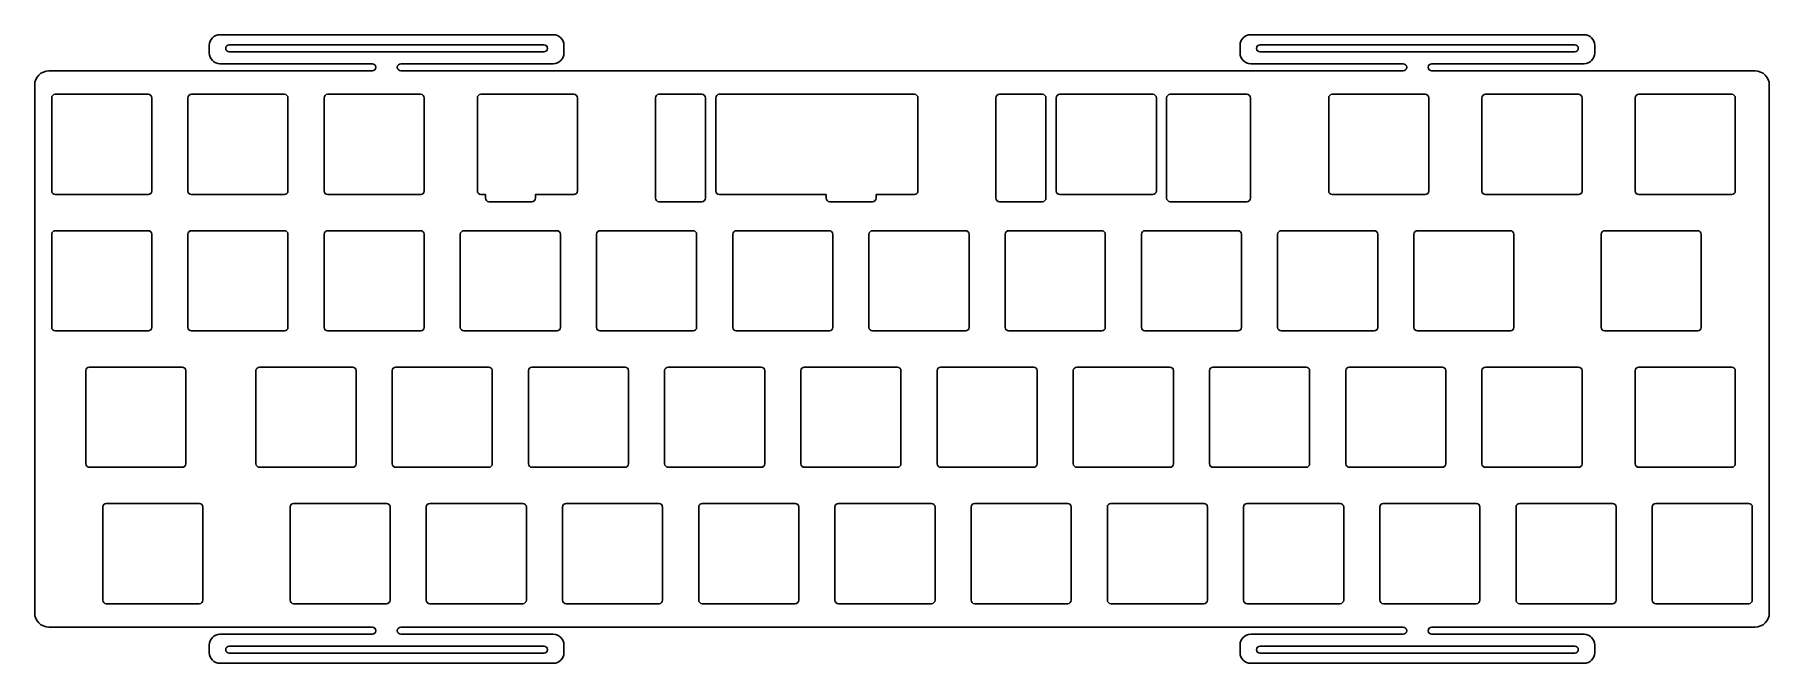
# Model space of a CAD drawing. Header units: millimetres. Extents: x -243 to 0, y -6 to 82.
import ezdxf

# ---------------------------------------------------------------- set-up
doc = ezdxf.new("R2010")
doc.units = ezdxf.units.MM
doc.layers.get('0').update_dxf_attribs({"linetype": 'CONTINUOUS'})

msp = doc.modelspace()

# ---------------------------------------------------------------- linework, layer by layer
for points in [[(-24.561, 80.5, 0.414213562), (-26.061, 82), (-72.661, 82, 0.414213562), (-74.161, 80.5), (-74.161, 79.45, 0.414213562), (-72.661, 77.95), (-51.361, 77.95, -1), (-51.361, 76.95), (-191.5265, 76.95, -1), (-191.5265, 77.95), (-170.2265, 77.95, 0.414213562), (-168.7265, 79.45), (-168.7265, 80.5, 0.414213562), (-170.2265, 82), (-216.8265, 82, 0.414213562), (-218.3265, 80.5), (-218.3265, 79.45, 0.414213562), (-216.8265, 77.95), (-195.5265, 77.95, -1), (-195.5265, 76.95), (-240.7375, 76.95, 0.414213562), (-242.7375, 74.95), (-242.7375, 1.25, 0.414213562), (-240.7375, -0.75), (-195.5265, -0.75, -1), (-195.5265, -1.75), (-216.8265, -1.75, 0.414213562), (-218.3265, -3.25), (-218.3265, -4.3, 0.414213562), (-216.8265, -5.8), (-170.2265, -5.8, 0.414213562), (-168.7265, -4.3), (-168.7265, -3.25, 0.414213562), (-170.2265, -1.75), (-191.5265, -1.75, -1), (-191.5265, -0.75), (-51.361, -0.75, -1), (-51.361, -1.75), (-72.661, -1.75, 0.414213562), (-74.161, -3.25), (-74.161, -4.3, 0.414213562), (-72.661, -5.8), (-26.061, -5.8, 0.414213562), (-24.561, -4.3), (-24.561, -3.25, 0.414213562), (-26.061, -1.75), (-47.361, -1.75, -1), (-47.361, -0.75), (-2.15, -0.75, 0.414213562), (-0.15, 1.25), (-0.15, 74.95, 0.414213562), (-2.15, 76.95), (-47.361, 76.95, -1), (-47.361, 77.95), (-26.061, 77.95, 0.414213562), (-24.561, 79.45)], [(-171.5265, 80.6, -1), (-171.5265, 79.6), (-215.5265, 79.6, -1), (-215.5265, 80.6)], [(-27.361, 80.6, -1), (-27.361, 79.6), (-71.361, 79.6, -1), (-71.361, 80.6)], [(-240.3625, 60.175, 0.414213562), (-239.8625, 59.675), (-226.8625, 59.675, 0.414213562), (-226.3625, 60.175), (-226.3625, 73.175, 0.414213562), (-226.8625, 73.675), (-239.8625, 73.675, 0.414213562), (-240.3625, 73.175)], [(-207.8125, 59.675, 0.414213562), (-207.3125, 60.175), (-207.3125, 73.175, 0.414213562), (-207.8125, 73.675), (-220.8125, 73.675, 0.414213562), (-221.3125, 73.175), (-221.3125, 60.175, 0.414213562), (-220.8125, 59.675)], [(-188.2625, 73.175, 0.414213562), (-188.7625, 73.675), (-201.7625, 73.675, 0.414213562), (-202.2625, 73.175), (-202.2625, 60.175, 0.414213562), (-201.7625, 59.675), (-188.7625, 59.675, 0.414213562), (-188.2625, 60.175)], [(-179.20625, 58.675), (-173.20625, 58.675, 0.414213562), (-172.70625, 59.175), (-172.70625, 59.675), (-167.33125, 59.675, 0.414213562), (-166.83125, 60.175), (-166.83125, 73.175, 0.414213562), (-167.33125, 73.675), (-173.20625, 73.675), (-179.20625, 73.675), (-180.33125, 73.675, 0.414213562), (-180.83125, 73.175), (-180.83125, 60.175, 0.414213562), (-180.33125, 59.675), (-179.70625, 59.675), (-179.70625, 59.175, 0.414213562)], [(-148.93175, 59.175), (-148.93175, 73.175, 0.414213562), (-149.43175, 73.675), (-155.43175, 73.675, 0.414213562), (-155.93175, 73.175), (-155.93175, 59.175, 0.414213562), (-155.43175, 58.675), (-149.43175, 58.675, 0.414213562)], [(-125.05575, 59.675), (-119.70625, 59.675, 0.414213562), (-119.20625, 60.175), (-119.20625, 73.175, 0.414213562), (-119.70625, 73.675), (-125.55575, 73.675), (-131.55575, 73.675), (-133.99375, 73.675), (-146.99375, 73.675, 0.414213562), (-147.49375, 73.175), (-147.49375, 60.175, 0.414213562), (-146.99375, 59.675), (-133.99375, 59.675), (-132.05575, 59.675), (-132.05575, 59.175, 0.414213562), (-131.55575, 58.675), (-125.55575, 58.675, 0.414213562), (-125.05575, 59.175)], [(-101.30675, 73.175, 0.414213562), (-101.80675, 73.675), (-107.80675, 73.675, 0.414213562), (-108.30675, 73.175), (-108.30675, 59.175, 0.414213562), (-107.80675, 58.675), (-101.80675, 58.675, 0.414213562), (-101.30675, 59.175)], [(-99.86875, 60.175, 0.414213562), (-99.36875, 59.675), (-86.36875, 59.675, 0.414213562), (-85.86875, 60.175), (-85.86875, 73.175, 0.414213562), (-86.36875, 73.675), (-99.36875, 73.675, 0.414213562), (-99.86875, 73.175)], [(-77.93075, 58.675), (-73.20625, 58.675, 0.414213562), (-72.70625, 59.175), (-72.70625, 73.175, 0.414213562), (-73.20625, 73.675), (-77.93075, 73.675), (-79.20625, 73.675), (-83.93075, 73.675, 0.414213562), (-84.43075, 73.175), (-84.43075, 59.175, 0.414213562), (-83.93075, 58.675), (-79.20625, 58.675)], [(-61.26875, 59.675), (-48.26875, 59.675, 0.414213562), (-47.76875, 60.175), (-47.76875, 73.175, 0.414213562), (-48.26875, 73.675), (-61.26875, 73.675, 0.414213562), (-61.76875, 73.175), (-61.76875, 60.175, 0.414213562)], [(-40.3375, 73.175), (-40.3375, 60.175, 0.414213562), (-39.8375, 59.675), (-26.8375, 59.675, 0.414213562), (-26.3375, 60.175), (-26.3375, 73.175, 0.414213562), (-26.8375, 73.675), (-39.8375, 73.675, 0.414213562)], [(-18.40625, 73.675, 0.414213562), (-18.90625, 73.175), (-18.90625, 60.175, 0.414213562), (-18.40625, 59.675), (-5.40625, 59.675, 0.414213562), (-4.90625, 60.175), (-4.90625, 73.175, 0.414213562), (-5.40625, 73.675)], [(-226.3625, 54.125, 0.414213562), (-226.8625, 54.625), (-239.8625, 54.625, 0.414213562), (-240.3625, 54.125), (-240.3625, 41.125, 0.414213562), (-239.8625, 40.625), (-226.8625, 40.625, 0.414213562), (-226.3625, 41.125)], [(-221.3125, 54.125), (-221.3125, 41.125, 0.414213562), (-220.8125, 40.625), (-207.8125, 40.625, 0.414213562), (-207.3125, 41.125), (-207.3125, 54.125, 0.414213562), (-207.8125, 54.625), (-220.8125, 54.625, 0.414213562)], [(-201.7625, 54.625, 0.414213562), (-202.2625, 54.125), (-202.2625, 41.125, 0.414213562), (-201.7625, 40.625), (-188.7625, 40.625, 0.414213562), (-188.2625, 41.125), (-188.2625, 54.125, 0.414213562), (-188.7625, 54.625)], [(-169.7125, 54.625), (-182.7125, 54.625, 0.414213562), (-183.2125, 54.125), (-183.2125, 41.125, 0.414213562), (-182.7125, 40.625), (-169.7125, 40.625, 0.414213562), (-169.2125, 41.125), (-169.2125, 54.125, 0.414213562)], [(-150.1625, 54.125, 0.414213562), (-150.6625, 54.625), (-163.6625, 54.625, 0.414213562), (-164.1625, 54.125), (-164.1625, 41.125, 0.414213562), (-163.6625, 40.625), (-150.6625, 40.625, 0.414213562), (-150.1625, 41.125)], [(-145.1125, 54.125), (-145.1125, 41.125, 0.414213562), (-144.6125, 40.625), (-131.6125, 40.625, 0.414213562), (-131.1125, 41.125), (-131.1125, 54.125, 0.414213562), (-131.6125, 54.625), (-144.6125, 54.625, 0.414213562)], [(-112.0625, 54.125, 0.414213562), (-112.5625, 54.625), (-125.5625, 54.625, 0.414213562), (-126.0625, 54.125), (-126.0625, 41.125, 0.414213562), (-125.5625, 40.625), (-112.5625, 40.625, 0.414213562), (-112.0625, 41.125)], [(-93.5125, 54.625), (-106.5125, 54.625, 0.414213562), (-107.0125, 54.125), (-107.0125, 41.125, 0.414213562), (-106.5125, 40.625), (-93.5125, 40.625, 0.414213562), (-93.0125, 41.125), (-93.0125, 54.125, 0.414213562)], [(-73.9625, 41.125), (-73.9625, 54.125, 0.414213562), (-74.4625, 54.625), (-87.4625, 54.625, 0.414213562), (-87.9625, 54.125), (-87.9625, 41.125, 0.414213562), (-87.4625, 40.625), (-74.4625, 40.625, 0.414213562)], [(-68.9125, 54.125), (-68.9125, 41.125, 0.414213562), (-68.4125, 40.625), (-55.4125, 40.625, 0.414213562), (-54.9125, 41.125), (-54.9125, 54.125, 0.414213562), (-55.4125, 54.625), (-68.4125, 54.625, 0.414213562)], [(-49.3625, 54.625, 0.414213562), (-49.8625, 54.125), (-49.8625, 41.125, 0.414213562), (-49.3625, 40.625), (-36.3625, 40.625, 0.414213562), (-35.8625, 41.125), (-35.8625, 54.125, 0.414213562), (-36.3625, 54.625)], [(-10.16875, 40.625, 0.414213562), (-9.66875, 41.125), (-9.66875, 54.125, 0.414213562), (-10.16875, 54.625), (-23.16875, 54.625, 0.414213562), (-23.66875, 54.125), (-23.66875, 41.125, 0.414213562), (-23.16875, 40.625)], [(-235.1, 21.575), (-222.1, 21.575, 0.414213562), (-221.6, 22.075), (-221.6, 35.075, 0.414213562), (-222.1, 35.575), (-235.1, 35.575, 0.414213562), (-235.6, 35.075), (-235.6, 22.075, 0.414213562)], [(-211.7875, 35.075), (-211.7875, 22.075, 0.414213562), (-211.2875, 21.575), (-198.2875, 21.575, 0.414213562), (-197.7875, 22.075), (-197.7875, 35.075, 0.414213562), (-198.2875, 35.575), (-211.2875, 35.575, 0.414213562)], [(-179.2375, 21.575, 0.414213562), (-178.7375, 22.075), (-178.7375, 35.075, 0.414213562), (-179.2375, 35.575), (-192.2375, 35.575, 0.414213562), (-192.7375, 35.075), (-192.7375, 22.075, 0.414213562), (-192.2375, 21.575)], [(-173.6875, 35.075), (-173.6875, 22.075, 0.414213562), (-173.1875, 21.575), (-160.1875, 21.575, 0.414213562), (-159.6875, 22.075), (-159.6875, 35.075, 0.414213562), (-160.1875, 35.575), (-173.1875, 35.575, 0.414213562)], [(-141.1375, 35.575), (-154.1375, 35.575, 0.414213562), (-154.6375, 35.075), (-154.6375, 22.075, 0.414213562), (-154.1375, 21.575), (-141.1375, 21.575, 0.414213562), (-140.6375, 22.075), (-140.6375, 35.075, 0.414213562)], [(-122.0875, 21.575, 0.414213562), (-121.5875, 22.075), (-121.5875, 35.075, 0.414213562), (-122.0875, 35.575), (-135.0875, 35.575, 0.414213562), (-135.5875, 35.075), (-135.5875, 22.075, 0.414213562), (-135.0875, 21.575)], [(-116.5375, 35.075), (-116.5375, 22.075, 0.414213562), (-116.0375, 21.575), (-103.0375, 21.575, 0.414213562), (-102.5375, 22.075), (-102.5375, 35.075, 0.414213562), (-103.0375, 35.575), (-116.0375, 35.575, 0.414213562)], [(-97.4875, 35.075), (-97.4875, 22.075, 0.414213562), (-96.9875, 21.575), (-83.9875, 21.575, 0.414213562), (-83.4875, 22.075), (-83.4875, 35.075, 0.414213562), (-83.9875, 35.575), (-96.9875, 35.575, 0.414213562)], [(-78.4375, 22.075, 0.414213562), (-77.9375, 21.575), (-64.9375, 21.575, 0.414213562), (-64.4375, 22.075), (-64.4375, 35.075, 0.414213562), (-64.9375, 35.575), (-77.9375, 35.575, 0.414213562), (-78.4375, 35.075)], [(-58.8875, 35.575, 0.414213562), (-59.3875, 35.075), (-59.3875, 22.075, 0.414213562), (-58.8875, 21.575), (-45.8875, 21.575, 0.414213562), (-45.3875, 22.075), (-45.3875, 35.075, 0.414213562), (-45.8875, 35.575)], [(-26.8375, 35.575), (-39.8375, 35.575, 0.414213562), (-40.3375, 35.075), (-40.3375, 22.075, 0.414213562), (-39.8375, 21.575), (-26.8375, 21.575, 0.414213562), (-26.3375, 22.075), (-26.3375, 35.075, 0.414213562)], [(-5.40625, 35.575), (-18.40625, 35.575, 0.414213562), (-18.90625, 35.075), (-18.90625, 22.075, 0.414213562), (-18.40625, 21.575), (-5.40625, 21.575, 0.414213562), (-4.90625, 22.075), (-4.90625, 35.075, 0.414213562)], [(-232.71875, 16.525, 0.414213562), (-233.21875, 16.025), (-233.21875, 3.025, 0.414213562), (-232.71875, 2.525), (-219.71875, 2.525, 0.414213562), (-219.21875, 3.025), (-219.21875, 16.025, 0.414213562), (-219.71875, 16.525)], [(-193.025, 3.025), (-193.025, 16.025, 0.414213562), (-193.525, 16.525), (-206.525, 16.525, 0.414213562), (-207.025, 16.025), (-207.025, 3.025, 0.414213562), (-206.525, 2.525), (-193.525, 2.525, 0.414213562)], [(-187.475, 16.525, 0.414213562), (-187.975, 16.025), (-187.975, 3.025, 0.414213562), (-187.475, 2.525), (-174.475, 2.525, 0.414213562), (-173.975, 3.025), (-173.975, 16.025, 0.414213562), (-174.475, 16.525)], [(-154.925, 3.025), (-154.925, 16.025, 0.414213562), (-155.425, 16.525), (-168.425, 16.525, 0.414213562), (-168.925, 16.025), (-168.925, 3.025, 0.414213562), (-168.425, 2.525), (-155.425, 2.525, 0.414213562)], [(-136.375, 2.525, 0.414213562), (-135.875, 3.025), (-135.875, 16.025, 0.414213562), (-136.375, 16.525), (-149.375, 16.525, 0.414213562), (-149.875, 16.025), (-149.875, 3.025, 0.414213562), (-149.375, 2.525)], [(-117.325, 16.525), (-130.325, 16.525, 0.414213562), (-130.825, 16.025), (-130.825, 3.025, 0.414213562), (-130.325, 2.525), (-117.325, 2.525, 0.414213562), (-116.825, 3.025), (-116.825, 16.025, 0.414213562)], [(-111.775, 3.025, 0.414213562), (-111.275, 2.525), (-98.275, 2.525, 0.414213562), (-97.775, 3.025), (-97.775, 16.025, 0.414213562), (-98.275, 16.525), (-111.275, 16.525, 0.414213562), (-111.775, 16.025)], [(-92.225, 16.525, 0.414213562), (-92.725, 16.025), (-92.725, 3.025, 0.414213562), (-92.225, 2.525), (-79.225, 2.525, 0.414213562), (-78.725, 3.025), (-78.725, 16.025, 0.414213562), (-79.225, 16.525)], [(-73.675, 3.025, 0.414213562), (-73.175, 2.525), (-60.175, 2.525, 0.414213562), (-59.675, 3.025), (-59.675, 16.025, 0.414213562), (-60.175, 16.525), (-73.175, 16.525, 0.414213562), (-73.675, 16.025)], [(-54.625, 16.025), (-54.625, 3.025, 0.414213562), (-54.125, 2.525), (-41.125, 2.525, 0.414213562), (-40.625, 3.025), (-40.625, 16.025, 0.414213562), (-41.125, 16.525), (-54.125, 16.525, 0.414213562)], [(-35.575, 3.025, 0.414213562), (-35.075, 2.525), (-22.075, 2.525, 0.414213562), (-21.575, 3.025), (-21.575, 16.025, 0.414213562), (-22.075, 16.525), (-35.075, 16.525, 0.414213562), (-35.575, 16.025)], [(-16.025, 16.525, 0.414213562), (-16.525, 16.025), (-16.525, 3.025, 0.414213562), (-16.025, 2.525), (-3.025, 2.525, 0.414213562), (-2.525, 3.025), (-2.525, 16.025, 0.414213562), (-3.025, 16.525)], [(-215.5265, -4.4, -1), (-215.5265, -3.4), (-171.5265, -3.4, -1), (-171.5265, -4.4)], [(-71.361, -3.4), (-27.361, -3.4, -1), (-27.361, -4.4), (-71.361, -4.4, -1)]]:
    msp.add_lwpolyline(points, format="xyb", close=True)

doc.saveas('drawing.dxf')
